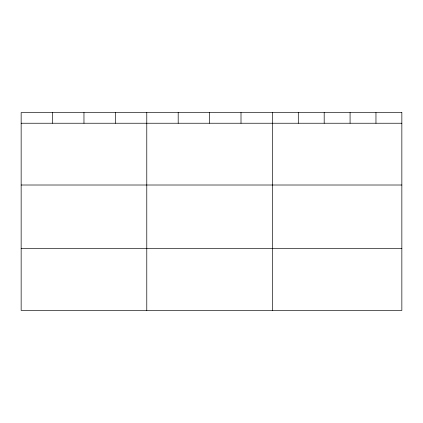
<?xml version="1.0" encoding="UTF-8"?>
<svg xmlns="http://www.w3.org/2000/svg" width="423" height="423" viewBox="0 0 423 423"><rect width="100%" height="100%" fill="white"/><g stroke="black" fill="none" stroke-linecap="round" stroke-linejoin="round"><path stroke-width="0.63" d="M21.15 123.236L401.85 123.236M21.15 185.01L401.85 185.01M21.15 248.655L401.85 248.655M375.962 112.571L375.962 123.236M350.075 112.571L350.075 123.236M324.187 112.571L324.187 123.236M298.3 112.571L298.3 123.236M272.412 112.571L272.412 310.429M241.004 112.571L241.004 123.236M209.597 112.571L209.597 123.236M178.189 112.571L178.189 123.236M146.781 112.571L146.781 310.429M115.373 112.571L115.373 123.236M83.966 112.571L83.966 123.236M52.558 112.571L52.558 123.236M401.85 112.571L21.15 112.571L21.15 310.429L401.85 310.429L401.85 112.571"/></g></svg>
